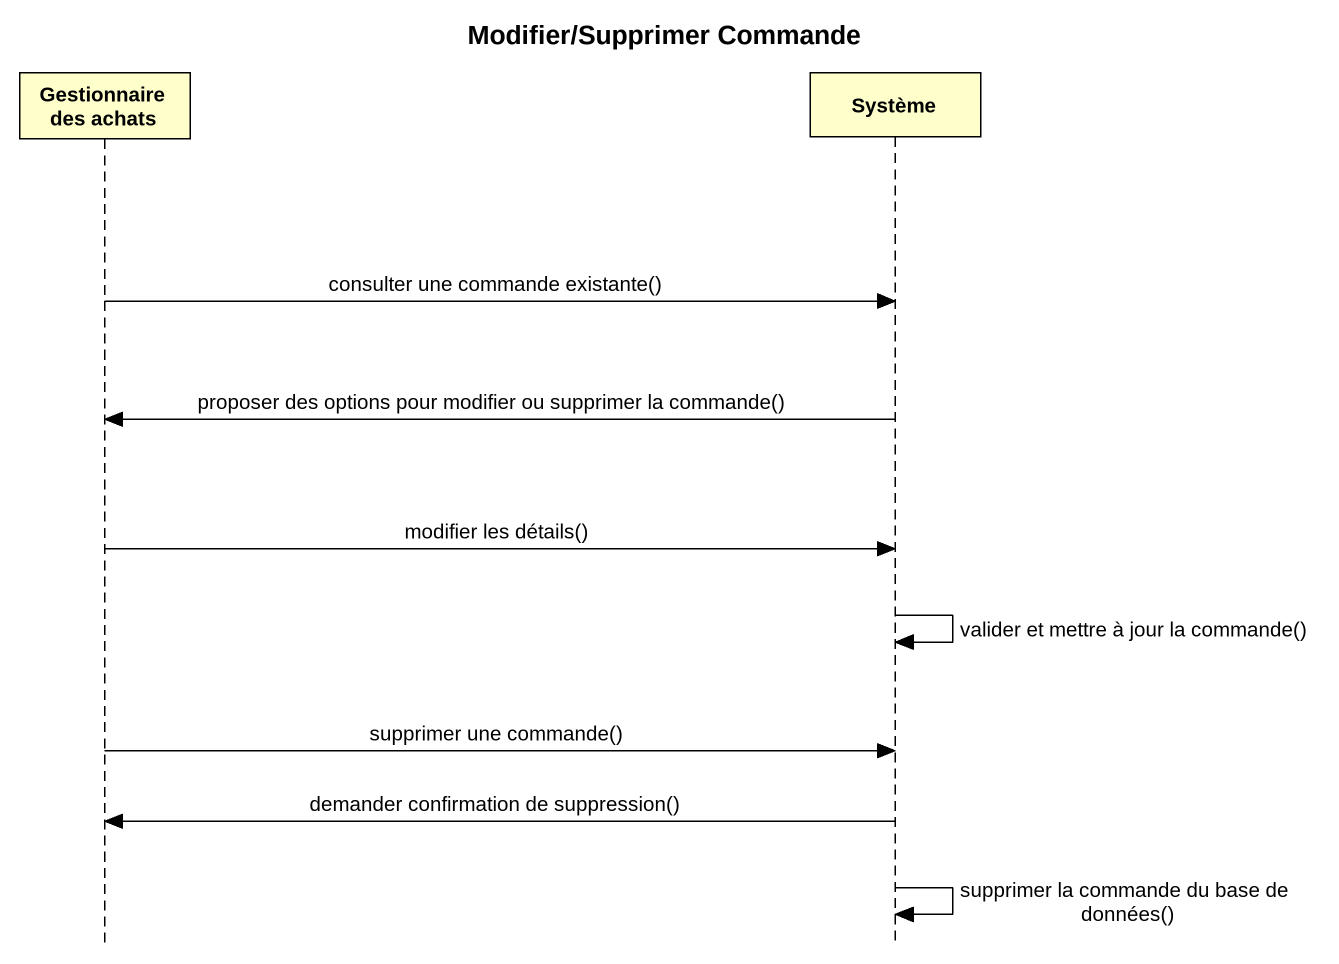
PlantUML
@startuml
title Modifier/Supprimer Commande
hide footbox
participant "Gestionnaire des achats" as Gestionnaire_des_achats
participant Système

Gestionnaire_des_achats -> Système : consulter une commande existante()
Système -> Gestionnaire_des_achats : proposer des options pour modifier ou supprimer la commande()
Gestionnaire_des_achats -> Système : modifier les détails()
Système -> Système : valider et mettre à jour la commande()
Gestionnaire_des_achats -> Système : supprimer une commande()
Système -> Gestionnaire_des_achats : demander confirmation de suppression()
Système -> Système : supprimer la commande du base de données()
@enduml
